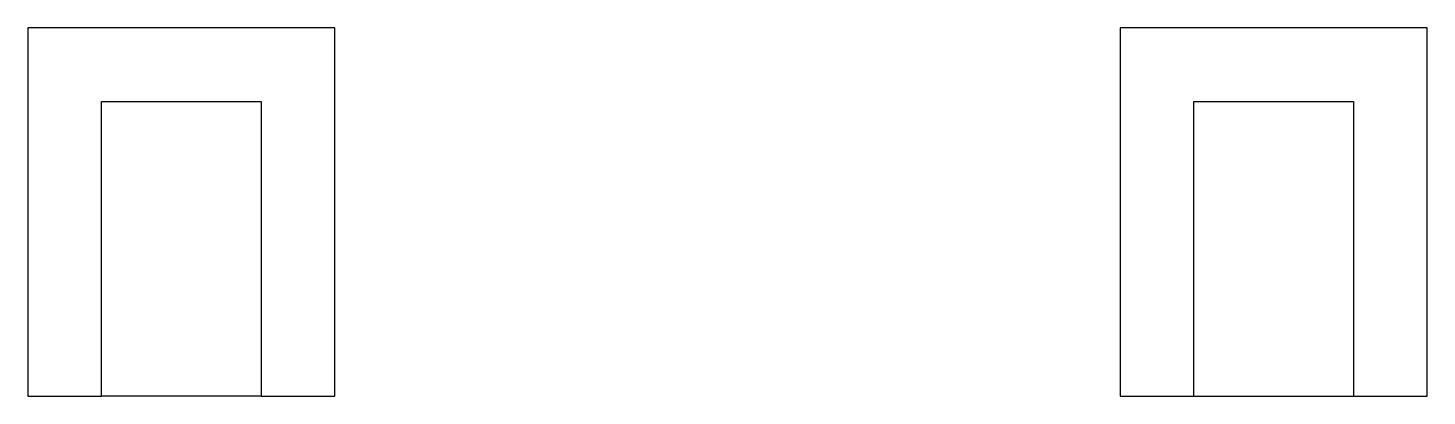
# Model space of a CAD drawing. Header units: millimetres. Extents: x -28.5 to 28.5, y -12 to 3.
import ezdxf

# ---------------------------------------------------------------- set-up
doc = ezdxf.new("R2010")
doc.units = ezdxf.units.MM
doc.layers.get('0').update_dxf_attribs({"linetype": 'CONTINUOUS'})

msp = doc.modelspace()

# ---------------------------------------------------------------- linework, layer by layer
for p, q in [((-19, -12), (-25.5, -12)), ((19, -12), (25.5, -12))]:
    msp.add_line(p, q)
for points in [[(-19, -12), (-16, -12), (-16, 3), (-28.5, 3), (-28.5, -12), (-25.5, -12), (-25.5, 0), (-19, 0)], [(19, -12), (19, 0), (25.5, 0), (25.5, -12), (28.5, -12), (28.5, 3), (16, 3), (16, -12)]]:
    msp.add_lwpolyline(points, close=True)

doc.saveas('drawing.dxf')
